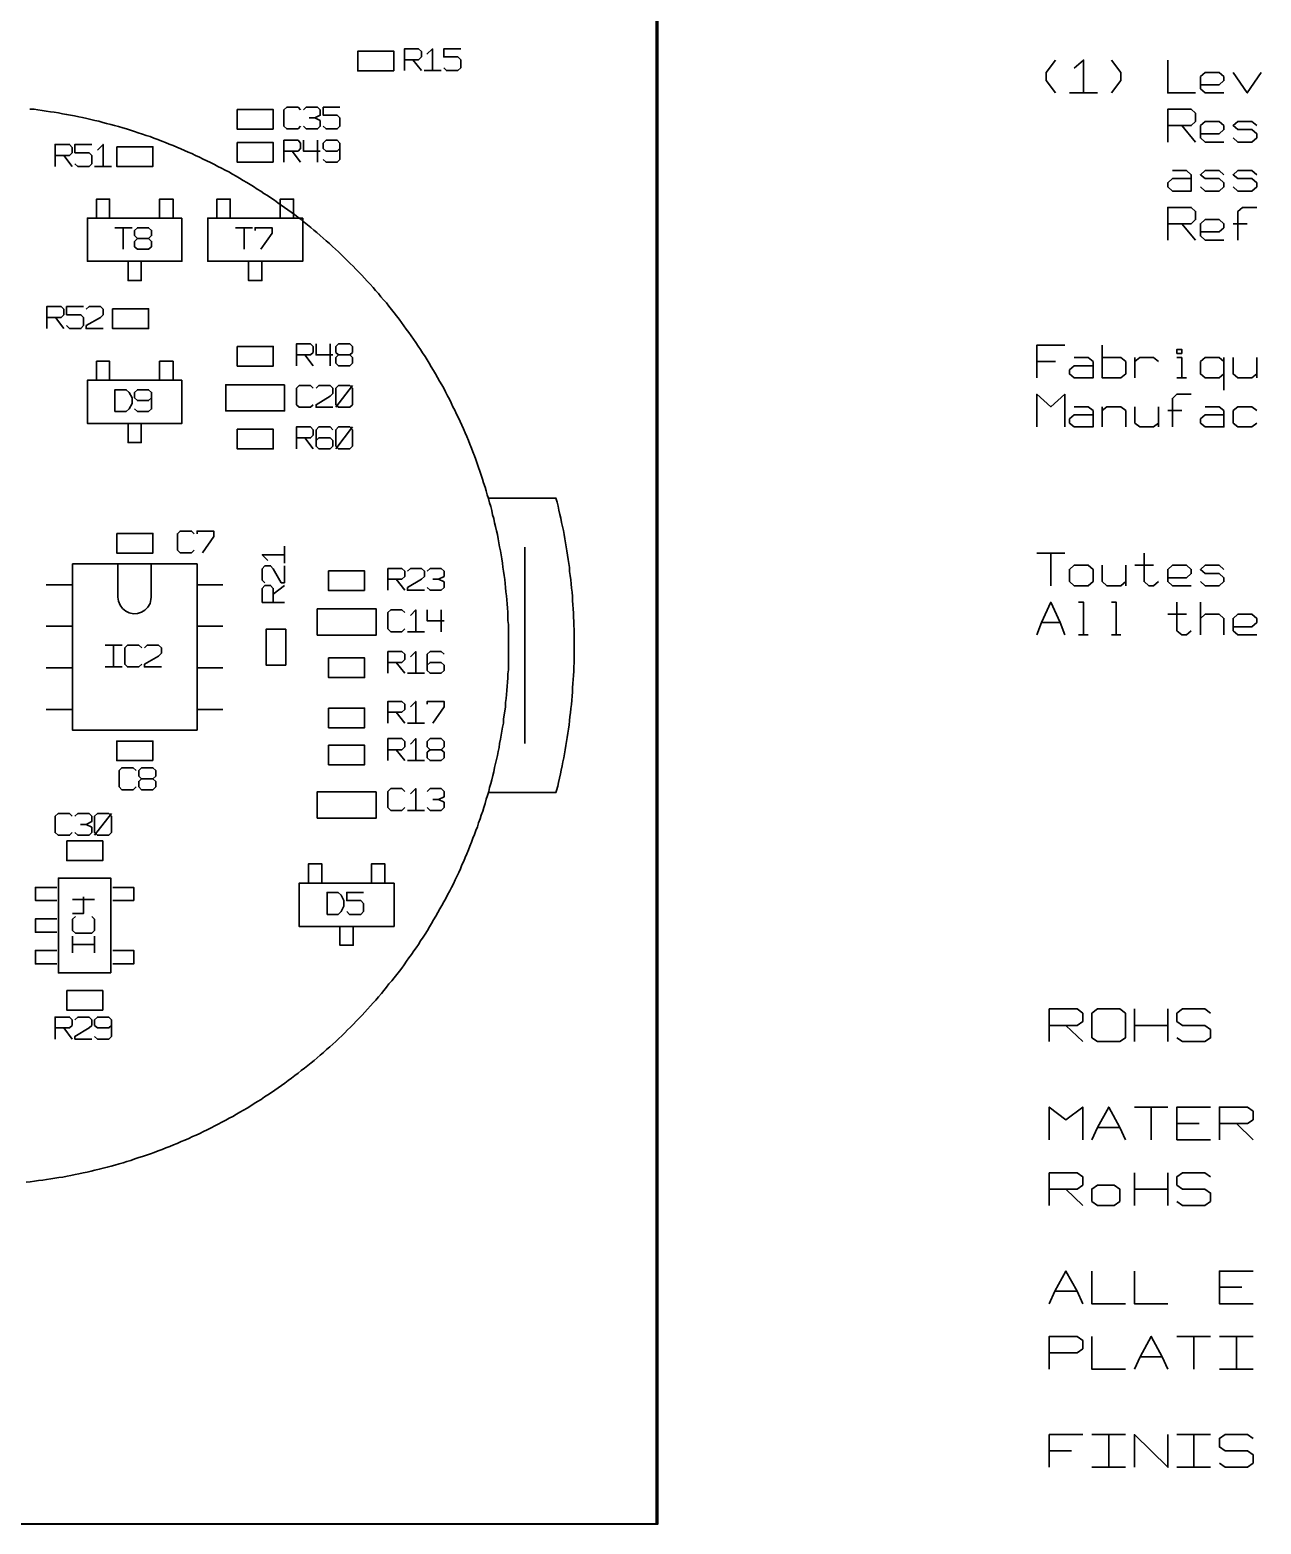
# Model space of a CAD drawing. Header units: millimetres. Extents: x 0 to 1189, y 35 to 806.
# Drawn here: x 672.5 to 776, y 379.7 to 505.3 of the extents above; entities that cross this region are included whole.
import ezdxf

# ---------------------------------------------------------------- set-up
doc = ezdxf.new("R2010")
doc.units = ezdxf.units.MM
doc.layers.add('Pen 1', color=7, linetype='Continuous')

msp = doc.modelspace()

# ---------------------------------------------------------------- linework, layer by layer
at = {"layer": 'Pen 1', "color": 7, "lineweight": 30}
for p, q in [((704.67, 502.75), (705.4, 501.85)), ((705.62, 501.85), (707.05, 501.85)), ((759.85, 499.98), (762.2, 499.98)), ((695.97, 497.88), (696.45, 497.88)), ((769.28, 497.23), (770.45, 495.85)), ((694.55, 495.08), (695.25, 494.15)), ((696.67, 496), (696.67, 494.15)), ((675.35, 494.73), (676.05, 493.8)), ((677.92, 493.8), (679.35, 493.8)), ((679.65, 488.65), (681.08, 488.65)), ((680.35, 488.65), (680.35, 486.83)), ((689.78, 488.65), (691.2, 488.65)), ((690.5, 488.65), (690.5, 486.83)), ((769.28, 488.98), (770.45, 487.6)), ((773.6, 488.98), (774.78, 488.98)), ((674.65, 481.1), (675.35, 480.17)), ((697.72, 478.88), (697.72, 477.05)), ((695.6, 477.95), (696.3, 477.05)), ((757.1, 477.4), (758.67, 477.4)), ((765.35, 476.02), (765.35, 477.73)), ((772.83, 474.98), (772.83, 477.73)), ((775.58, 476.02), (775.58, 477.73)), ((768.88, 476.02), (769.67, 476.02)), ((698.2, 473.55), (699.6, 475.38)), ((762.6, 471.9), (762.6, 473.6)), ((767.33, 471.9), (767.33, 473.6)), ((768.1, 473.27), (769.28, 473.27)), ((698.2, 470.05), (699.6, 471.9)), ((695.6, 470.98), (696.3, 470.05)), ((693.88, 460.45), (693.88, 461.88)), ((714.1, 453.55), (714.1, 461.8)), ((757.1, 461.3), (759.45, 461.3)), ((758.28, 461.3), (758.28, 458.55)), ((764.58, 458.55), (764.58, 460.27)), ((765.35, 460.27), (766.92, 460.27)), ((673.88, 458.62), (676.05, 458.62)), ((688.72, 458.62), (686.55, 458.62)), ((692.95, 457.85), (693.88, 458.58)), ((703.28, 459.1), (704, 458.17)), ((706.35, 459.1), (706.83, 459.1)), ((707.05, 456.52), (707.05, 454.67)), ((768.1, 456.15), (769.67, 456.15)), ((770.85, 454.42), (770.85, 457.17)), ((673.88, 455.15), (676.05, 455.15)), ((688.72, 455.15), (686.55, 455.15)), ((704.22, 454.67), (705.65, 454.67)), ((759.08, 455.45), (757.5, 455.45)), ((678.83, 453.55), (680.25, 453.55)), ((679.53, 453.55), (679.53, 451.73)), ((714.1, 453.55), (714.1, 445.3)), ((760.62, 454.42), (761.42, 454.42)), ((763.38, 454.42), (764.17, 454.42)), ((673.88, 451.65), (676.05, 451.65)), ((678.83, 451.73), (680.25, 451.73)), ((688.72, 451.65), (686.55, 451.65)), ((703.28, 452.1), (704, 451.2)), ((704.22, 451.2), (705.65, 451.2)), ((673.88, 448.15), (676.05, 448.15)), ((688.72, 448.15), (686.55, 448.15)), ((703.28, 447.92), (704, 447)), ((704.22, 447), (705.65, 447)), ((703.28, 444.77), (704, 443.85)), ((704.22, 443.85), (705.65, 443.85)), ((704.22, 439.67), (705.65, 439.67)), ((706.35, 440.58), (706.83, 440.58)), ((676.75, 438.48), (677.22, 438.48)), ((677.92, 437.58), (679.35, 439.4)), ((676.08, 432.17), (677.92, 432.17)), ((676.08, 427.7), (676.08, 429.1)), ((676.08, 428.4), (677.92, 428.4)), ((677.92, 427.7), (677.92, 429.1)), ((765.3, 420.23), (765.3, 422.98)), ((768.12, 422.98), (768.12, 420.23)), ((675.35, 421.38), (676.05, 420.45)), ((759.55, 421.6), (760.97, 420.23)), ((765.3, 421.6), (768.12, 421.6)), ((765.3, 414.73), (768.12, 414.73)), ((766.72, 414.73), (766.72, 411.98)), ((768.88, 413.35), (770.75, 413.35)), ((773.88, 413.35), (775.28, 411.98)), ((764.08, 413), (762.2, 413)), ((765.3, 406.45), (765.3, 409.2)), ((768.12, 409.2), (768.12, 406.45)), ((759.55, 407.83), (760.97, 406.45)), ((765.3, 407.83), (768.12, 407.83)), ((772.45, 399.58), (774.33, 399.58)), ((760.5, 399.25), (758.62, 399.25)), ((768.88, 395.45), (771.7, 395.45)), ((770.3, 395.45), (770.3, 392.7)), ((772.45, 395.45), (775.28, 395.45)), ((773.88, 395.45), (773.88, 392.7)), ((767.65, 393.75), (765.78, 393.75)), ((772.45, 392.7), (775.28, 392.7)), ((761.72, 387.2), (764.55, 387.2)), ((763.15, 387.2), (763.15, 384.45)), ((768.88, 387.2), (771.7, 387.2)), ((770.3, 387.2), (770.3, 384.45)), ((758.15, 385.83), (760.03, 385.83)), ((761.72, 384.45), (764.55, 384.45)), ((768.88, 384.45), (771.7, 384.45))]:
    msp.add_line(p, q, dxfattribs=at)
for points in [[(516.08, 539.22), (516.08, 379.7), (725.12, 379.7), (725.12, 539.22), (516.08, 539.22)], [(725.25, 539.35), (725.25, 379.67), (516.1, 379.67), (516.1, 539.35), (725.25, 539.35)], [(703.97, 501.85), (703.97, 503.67), (705.15, 503.67), (705.4, 503.45), (705.4, 503), (705.15, 502.75), (703.97, 502.75)], [(706.33, 501.85), (706.33, 503.67), (705.85, 503.23)], [(707.28, 502.08), (707.5, 501.85), (708.45, 501.85), (708.7, 502.08), (708.7, 502.75), (708.45, 503), (707.28, 503), (707.28, 503.67), (708.7, 503.67)], [(703.08, 501.83), (703.08, 503.48), (700.05, 503.48), (700.05, 501.83), (703.08, 501.83)], [(758.67, 499.98), (757.88, 501.02), (757.88, 501.7), (758.67, 502.73)], [(761.03, 499.98), (761.03, 502.73), (760.25, 502.05)], [(763.38, 499.98), (764.17, 501.02), (764.17, 501.7), (763.38, 502.73)], [(768.1, 502.73), (768.1, 499.98), (770.45, 499.98)], [(770.85, 500.67), (772.42, 500.67), (772.83, 501.02), (772.83, 501.35), (772.42, 501.7), (771.25, 501.7), (770.85, 501.35), (770.85, 500.33), (771.25, 499.98), (772.83, 499.98)], [(773.6, 501.7), (774.78, 499.98), (775.95, 501.7)], [(695.25, 497.17), (695.03, 496.95), (694.08, 496.95), (693.85, 497.17), (693.85, 498.55), (694.08, 498.77), (695.03, 498.77), (695.25, 498.55)], [(695.5, 498.55), (695.72, 498.77), (696.67, 498.77), (696.9, 498.55), (696.9, 498.1), (696.45, 497.88), (696.9, 497.65), (696.9, 497.17), (696.67, 496.95), (695.72, 496.95), (695.5, 497.17)], [(697.15, 497.17), (697.38, 496.95), (698.33, 496.95), (698.55, 497.17), (698.55, 497.88), (698.33, 498.1), (697.15, 498.1), (697.15, 498.77), (698.55, 498.77)], [(672.2, 408.42), (672.53, 408.45), (672.88, 408.5), (673.22, 408.55), (673.58, 408.6), (673.9, 408.65), (674.25, 408.7), (674.6, 408.75), (674.92, 408.8), (675.28, 408.85), (675.62, 408.92), (675.95, 408.98), (676.3, 409.05), (676.62, 409.12), (676.97, 409.2), (677.3, 409.27), (677.65, 409.35), (677.97, 409.42), (678.33, 409.5), (678.65, 409.6), (679, 409.67), (679.33, 409.77), (679.65, 409.85), (680, 409.95), (680.33, 410.05), (680.65, 410.15), (680.97, 410.25), (681.33, 410.38), (681.65, 410.48), (681.97, 410.58), (682.3, 410.7), (682.62, 410.8), (682.95, 410.92), (683.28, 411.05), (683.6, 411.17), (683.92, 411.3), (684.25, 411.42), (684.58, 411.55), (684.88, 411.67), (685.2, 411.83), (685.53, 411.95), (685.85, 412.1), (686.15, 412.25), (686.47, 412.38), (686.78, 412.52), (687.1, 412.67), (687.4, 412.83), (687.72, 412.98), (688.03, 413.15), (688.33, 413.3), (688.62, 413.45), (688.95, 413.62), (689.25, 413.8), (689.55, 413.95), (689.85, 414.12), (690.15, 414.3), (690.45, 414.48), (690.75, 414.65), (691.05, 414.83), (691.33, 415.02), (691.62, 415.2), (691.92, 415.38), (692.2, 415.58), (692.5, 415.77), (692.8, 415.95), (693.08, 416.15), (693.35, 416.35), (693.65, 416.55), (693.92, 416.75), (694.2, 416.95), (694.47, 417.15), (694.75, 417.38), (695.03, 417.58), (695.3, 417.8), (695.58, 418), (695.85, 418.23), (696.12, 418.45), (696.38, 418.65), (696.65, 418.88), (696.9, 419.1), (697.17, 419.33), (697.42, 419.58), (697.7, 419.8), (697.95, 420.02), (698.2, 420.25), (698.45, 420.5), (698.7, 420.73), (698.95, 420.98), (699.2, 421.23), (699.45, 421.45), (699.7, 421.7), (699.92, 421.95), (700.17, 422.2), (700.42, 422.45), (700.65, 422.7), (700.88, 422.95), (701.12, 423.23), (701.35, 423.48), (701.58, 423.73), (701.8, 424), (702.03, 424.27), (702.25, 424.52), (702.47, 424.8), (702.67, 425.08), (702.9, 425.33), (703.12, 425.6), (703.33, 425.88), (703.55, 426.15), (703.75, 426.42), (703.95, 426.7), (704.15, 427), (704.35, 427.27), (704.55, 427.55), (704.75, 427.85), (704.95, 428.12), (705.15, 428.4), (705.33, 428.7), (705.53, 429), (705.7, 429.27), (705.9, 429.58), (706.08, 429.88), (706.25, 430.17), (706.42, 430.48), (706.6, 430.77), (706.78, 431.08), (706.95, 431.38), (707.12, 431.67), (707.28, 431.98), (707.45, 432.27), (707.6, 432.58), (707.78, 432.9), (707.92, 433.2), (708.08, 433.5), (708.22, 433.83), (708.38, 434.12), (708.53, 434.45), (708.67, 434.75), (708.8, 435.08), (708.95, 435.4), (709.08, 435.7), (709.22, 436.02), (709.35, 436.35), (709.47, 436.67), (709.6, 437), (709.72, 437.33), (709.85, 437.65), (709.97, 437.98), (710.1, 438.3), (710.2, 438.62), (710.33, 438.95), (710.42, 439.27), (710.55, 439.6), (710.65, 439.92), (710.75, 440.25), (710.85, 440.6), (710.95, 440.92), (711.05, 441.25), (711.12, 441.6), (711.22, 441.92), (711.3, 442.25), (711.4, 442.6), (711.47, 442.92), (711.55, 443.27), (711.62, 443.6), (711.7, 443.95), (711.78, 444.27), (711.85, 444.62), (711.92, 444.95), (711.97, 445.3), (712.05, 445.65), (712.1, 445.98), (712.15, 446.33), (712.2, 446.67), (712.28, 447), (712.3, 447.35), (712.35, 447.7), (712.4, 448.02), (712.45, 448.38), (712.47, 448.73), (712.53, 449.08), (712.55, 449.42), (712.58, 449.75), (712.6, 450.1), (712.62, 450.45), (712.65, 450.8), (712.67, 451.15), (712.7, 451.48), (712.7, 451.83), (712.72, 452.17), (712.72, 452.52), (712.72, 452.88), (712.72, 453.23), (712.72, 453.55), (712.72, 453.9), (712.72, 454.25), (712.72, 454.6), (712.72, 454.95), (712.7, 455.3), (712.67, 455.62), (712.67, 455.98), (712.65, 456.33), (712.62, 456.67), (712.6, 457.02), (712.58, 457.38), (712.55, 457.7), (712.5, 458.05), (712.47, 458.4), (712.42, 458.75), (712.4, 459.08), (712.35, 459.42), (712.3, 459.77), (712.25, 460.12), (712.2, 460.45), (712.15, 460.8), (712.1, 461.15), (712.03, 461.48), (711.97, 461.83), (711.9, 462.15), (711.85, 462.5), (711.78, 462.85), (711.7, 463.17), (711.62, 463.52), (711.55, 463.85), (711.47, 464.2), (711.38, 464.52), (711.3, 464.88), (711.22, 465.2), (711.12, 465.52), (711.03, 465.88), (710.92, 466.2), (710.85, 466.52), (710.75, 466.85), (710.62, 467.2), (710.53, 467.52), (710.42, 467.85), (710.3, 468.17), (710.2, 468.5), (710.08, 468.83), (709.97, 469.15), (709.85, 469.48), (709.72, 469.8), (709.6, 470.12), (709.47, 470.45), (709.35, 470.77), (709.2, 471.1), (709.08, 471.4), (708.92, 471.73), (708.8, 472.05), (708.65, 472.35), (708.5, 472.67), (708.35, 472.98), (708.2, 473.3), (708.05, 473.6), (707.9, 473.92), (707.75, 474.23), (707.6, 474.52), (707.42, 474.85), (707.28, 475.15), (707.1, 475.45), (706.92, 475.75), (706.75, 476.05), (706.58, 476.35), (706.4, 476.65), (706.22, 476.95), (706.05, 477.25), (705.88, 477.55), (705.7, 477.83), (705.5, 478.12), (705.33, 478.42), (705.12, 478.7), (704.92, 479), (704.72, 479.27), (704.53, 479.55), (704.33, 479.85), (704.12, 480.12), (703.92, 480.4), (703.72, 480.67), (703.53, 480.95), (703.3, 481.23), (703.1, 481.5), (702.88, 481.77), (702.67, 482.05), (702.45, 482.33), (702.22, 482.58), (702, 482.85), (701.78, 483.12), (701.55, 483.38), (701.33, 483.62), (701.1, 483.9), (700.85, 484.15), (700.62, 484.4), (700.4, 484.65), (700.15, 484.9), (699.9, 485.15), (699.67, 485.4), (699.42, 485.65), (699.17, 485.9), (698.92, 486.15), (698.67, 486.38), (698.42, 486.62), (698.17, 486.85), (697.92, 487.08), (697.67, 487.33), (697.4, 487.55), (697.15, 487.77), (696.88, 488), (696.62, 488.23), (696.35, 488.45), (696.1, 488.67), (695.83, 488.88), (695.55, 489.1), (695.28, 489.33), (695, 489.52), (694.72, 489.75), (694.45, 489.95), (694.17, 490.15), (693.9, 490.35), (693.6, 490.55), (693.33, 490.75), (693.05, 490.95), (692.75, 491.15), (692.47, 491.35), (692.17, 491.52), (691.9, 491.73), (691.6, 491.9), (691.3, 492.1), (691, 492.27), (690.72, 492.45), (690.42, 492.62), (690.12, 492.8), (689.83, 492.98), (689.53, 493.15), (689.22, 493.33), (688.9, 493.48), (688.6, 493.65), (688.3, 493.8), (688, 493.95), (687.67, 494.12), (687.38, 494.27), (687.05, 494.42), (686.75, 494.58), (686.42, 494.73), (686.12, 494.88), (685.8, 495), (685.5, 495.15), (685.17, 495.27), (684.85, 495.42), (684.53, 495.55), (684.2, 495.67), (683.9, 495.8), (683.58, 495.92), (683.25, 496.05), (682.92, 496.17), (682.6, 496.3), (682.28, 496.4), (681.95, 496.52), (681.6, 496.62), (681.28, 496.73), (680.95, 496.85), (680.62, 496.95), (680.3, 497.05), (679.95, 497.15), (679.62, 497.23), (679.3, 497.33), (678.95, 497.42), (678.62, 497.5), (678.28, 497.6), (677.95, 497.67), (677.62, 497.75), (677.28, 497.83), (676.92, 497.9), (676.6, 497.98), (676.25, 498.05), (675.92, 498.1), (675.58, 498.17), (675.25, 498.23), (674.9, 498.3), (674.55, 498.35), (674.22, 498.4), (673.88, 498.45), (673.53, 498.5), (673.17, 498.55), (672.85, 498.6), (672.5, 498.62)], [(692.95, 496.92), (692.95, 498.58), (689.92, 498.58), (689.92, 496.92), (692.95, 496.92)], [(768.1, 495.85), (768.1, 498.6), (770.08, 498.6), (770.45, 498.27), (770.45, 497.58), (770.08, 497.23), (768.1, 497.23)], [(770.85, 496.55), (772.42, 496.55), (772.83, 496.9), (772.83, 497.23), (772.42, 497.58), (771.25, 497.58), (770.85, 497.23), (770.85, 496.2), (771.25, 495.85), (772.83, 495.85)], [(773.6, 496.2), (774, 495.85), (775.17, 495.85), (775.58, 496.2), (775.58, 496.55), (775.17, 496.9), (774, 496.9), (773.6, 497.23), (774, 497.58), (775.17, 497.58), (775.58, 497.23)], [(674.62, 493.8), (674.62, 495.65), (675.83, 495.65), (676.05, 495.4), (676.05, 494.95), (675.83, 494.73), (674.62, 494.73)], [(676.28, 494.02), (676.53, 493.8), (677.47, 493.8), (677.7, 494.02), (677.7, 494.73), (677.47, 494.95), (676.28, 494.95), (676.28, 495.65), (677.7, 495.65)], [(678.65, 493.8), (678.65, 495.65), (678.17, 495.17)], [(679.8, 495.45), (679.8, 493.8), (682.83, 493.8), (682.83, 495.45), (679.8, 495.45)], [(692.95, 494.15), (692.95, 495.8), (689.92, 495.8), (689.92, 494.15), (692.95, 494.15)], [(693.85, 494.15), (693.85, 496), (695.03, 496), (695.25, 495.75), (695.25, 495.3), (695.03, 495.08), (693.85, 495.08)], [(695.5, 496), (695.5, 495.08), (696.9, 495.08)], [(697.15, 494.38), (697.38, 494.15), (698.33, 494.15), (698.55, 494.38), (698.55, 495.75), (698.33, 496), (697.38, 496), (697.15, 495.75), (697.15, 495.3), (697.38, 495.08), (698.33, 495.08), (698.55, 495.3)], [(768.5, 493.45), (769.67, 493.45), (770.08, 493.1), (770.08, 491.73), (768.5, 491.73), (768.1, 492.08), (768.1, 492.42), (768.5, 492.77), (770.08, 492.77)], [(770.85, 492.08), (771.25, 491.73), (772.42, 491.73), (772.83, 492.08), (772.83, 492.42), (772.42, 492.77), (771.25, 492.77), (770.85, 493.1), (771.25, 493.45), (772.42, 493.45), (772.83, 493.1)], [(773.6, 492.08), (774, 491.73), (775.17, 491.73), (775.58, 492.08), (775.58, 492.42), (775.17, 492.77), (774, 492.77), (773.6, 493.1), (774, 493.45), (775.17, 493.45), (775.58, 493.1)], [(678.1, 489.45), (678.1, 491.05), (679.2, 491.05), (679.2, 489.45)], [(683.4, 489.45), (683.4, 491.05), (684.53, 491.05), (684.53, 489.45)], [(688.22, 489.45), (688.22, 491.05), (689.33, 491.05), (689.33, 489.45)], [(693.53, 489.45), (693.53, 491.05), (694.65, 491.05), (694.65, 489.45)], [(768.1, 487.6), (768.1, 490.35), (770.08, 490.35), (770.45, 490.02), (770.45, 489.33), (770.08, 488.98), (768.1, 488.98)], [(774, 487.6), (774, 490.02), (774.4, 490.35), (775.58, 490.35)], [(685.28, 489.45), (677.33, 489.45), (677.33, 485.83), (685.28, 485.83), (685.28, 489.45)], [(681.53, 487.75), (681.3, 487.5), (681.3, 487.05), (681.53, 486.83), (682.47, 486.83), (682.72, 487.05), (682.72, 487.5), (682.47, 487.75), (681.53, 487.75), (681.3, 487.98), (681.3, 488.42), (681.53, 488.65), (682.47, 488.65), (682.72, 488.42), (682.72, 487.98), (682.47, 487.75)], [(695.42, 489.45), (687.45, 489.45), (687.45, 485.83), (695.42, 485.83), (695.42, 489.45)], [(691.42, 488.42), (691.42, 488.65), (692.85, 488.65), (692.85, 488.2), (691.9, 486.83)], [(770.85, 488.3), (772.42, 488.3), (772.83, 488.65), (772.83, 488.98), (772.42, 489.33), (771.25, 489.33), (770.85, 488.98), (770.85, 487.95), (771.25, 487.6), (772.83, 487.6)], [(681.85, 485.83), (681.85, 484.2), (680.75, 484.2), (680.75, 485.83)], [(692, 485.83), (692, 484.2), (690.88, 484.2), (690.88, 485.83)], [(673.92, 480.17), (673.92, 482.02), (675.12, 482.02), (675.35, 481.8), (675.35, 481.33), (675.12, 481.1), (673.92, 481.1)], [(675.58, 480.42), (675.83, 480.17), (676.78, 480.17), (677, 480.42), (677, 481.1), (676.78, 481.33), (675.58, 481.33), (675.58, 482.02), (677, 482.02)], [(677.22, 481.8), (677.47, 482.02), (678.42, 482.02), (678.65, 481.8), (678.65, 481.33), (678.42, 481.1), (677.22, 480.42), (677.22, 480.17), (678.65, 480.17)], [(679.45, 481.83), (679.45, 480.17), (682.47, 480.17), (682.47, 481.83), (679.45, 481.83)], [(689.92, 478.67), (689.92, 477.02), (692.95, 477.02), (692.95, 478.67), (689.92, 478.67)], [(694.9, 477.05), (694.9, 478.88), (696.08, 478.88), (696.3, 478.65), (696.3, 478.17), (696.08, 477.95), (694.9, 477.95)], [(696.55, 478.88), (696.55, 477.95), (697.95, 477.95)], [(698.42, 477.95), (698.2, 477.73), (698.2, 477.27), (698.42, 477.05), (699.38, 477.05), (699.6, 477.27), (699.6, 477.73), (699.38, 477.95), (698.42, 477.95), (698.2, 478.17), (698.2, 478.65), (698.42, 478.88), (699.38, 478.88), (699.6, 478.65), (699.6, 478.17), (699.38, 477.95)], [(757.1, 476.02), (757.1, 478.77), (759.45, 478.77)], [(762.6, 477.73), (764.17, 477.73), (764.58, 477.4), (764.58, 476.35), (764.17, 476.02), (762.6, 476.02), (762.6, 478.77)], [(678.1, 475.83), (678.1, 477.42), (679.2, 477.42), (679.2, 475.83)], [(683.4, 475.83), (683.4, 477.42), (684.53, 477.42), (684.53, 475.83)], [(760.25, 477.73), (761.42, 477.73), (761.83, 477.4), (761.83, 476.02), (760.25, 476.02), (759.85, 476.35), (759.85, 476.7), (760.25, 477.05), (761.83, 477.05)], [(765.35, 477.4), (765.75, 477.73), (766.92, 477.73), (767.33, 477.4)], [(768.88, 478.08), (768.88, 478.42), (769.28, 478.42), (769.28, 478.08), (768.88, 478.08)], [(769.28, 476.02), (769.28, 477.73), (768.88, 477.73)], [(772.83, 477.4), (772.42, 477.73), (771.25, 477.73), (770.85, 477.4), (770.85, 476.35), (771.25, 476.02), (772.42, 476.02), (772.83, 476.35)], [(773.6, 477.73), (773.6, 476.35), (774, 476.02), (775.17, 476.02), (775.58, 476.35)], [(685.28, 475.83), (677.33, 475.83), (677.33, 472.2), (685.28, 472.2), (685.28, 475.83)], [(679.65, 473.2), (679.65, 475.02), (680.6, 475.02), (680.83, 474.8), (681.08, 474.35), (681.08, 473.88), (680.83, 473.42), (680.6, 473.2), (679.65, 473.2)], [(681.3, 473.42), (681.53, 473.2), (682.47, 473.2), (682.72, 473.42), (682.72, 474.8), (682.47, 475.02), (681.53, 475.02), (681.3, 474.8), (681.3, 474.35), (681.53, 474.12), (682.47, 474.12), (682.72, 474.35)], [(693.9, 475.45), (688.95, 475.45), (688.95, 473.25), (693.9, 473.25), (693.9, 475.45)], [(696.3, 473.77), (696.08, 473.55), (695.12, 473.55), (694.9, 473.77), (694.9, 475.15), (695.12, 475.38), (696.08, 475.38), (696.3, 475.15)], [(696.55, 475.15), (696.78, 475.38), (697.72, 475.38), (697.95, 475.15), (697.95, 474.7), (697.72, 474.48), (696.55, 473.77), (696.55, 473.55), (697.95, 473.55)], [(698.2, 473.77), (698.2, 475.15), (698.42, 475.38), (699.38, 475.38), (699.6, 475.15), (699.6, 473.77), (699.38, 473.55), (698.42, 473.55), (698.2, 473.77)], [(757.1, 471.9), (757.1, 474.65), (758.28, 473.6), (759.45, 474.65), (759.45, 471.9)], [(760.25, 473.6), (761.42, 473.6), (761.83, 473.27), (761.83, 471.9), (760.25, 471.9), (759.85, 472.23), (759.85, 472.58), (760.25, 472.92), (761.83, 472.92)], [(762.6, 473.27), (763, 473.6), (764.17, 473.6), (764.58, 473.27), (764.58, 471.9)], [(765.35, 473.6), (765.35, 472.23), (765.75, 471.9), (766.92, 471.9), (767.33, 472.23)], [(768.5, 471.9), (768.5, 474.3), (768.88, 474.65), (770.08, 474.65)], [(771.25, 473.6), (772.42, 473.6), (772.83, 473.27), (772.83, 471.9), (771.25, 471.9), (770.85, 472.23), (770.85, 472.58), (771.25, 472.92), (772.83, 472.92)], [(775.58, 472.23), (775.17, 471.9), (774, 471.9), (773.6, 472.23), (773.6, 473.27), (774, 473.6), (775.17, 473.6), (775.58, 473.27)], [(681.85, 472.2), (681.85, 470.58), (680.75, 470.58), (680.75, 472.2)], [(689.92, 471.7), (689.92, 470.05), (692.95, 470.05), (692.95, 471.7), (689.92, 471.7)], [(694.9, 470.05), (694.9, 471.9), (696.08, 471.9), (696.3, 471.65), (696.3, 471.2), (696.08, 470.98), (694.9, 470.98)], [(697.95, 471.65), (697.72, 471.9), (696.78, 471.9), (696.55, 471.65), (696.55, 470.27), (696.78, 470.05), (697.72, 470.05), (697.95, 470.27), (697.95, 470.75), (697.72, 470.98), (696.78, 470.98), (696.55, 470.75)], [(698.2, 470.27), (698.2, 471.65), (698.42, 471.9), (699.38, 471.9), (699.6, 471.65), (699.6, 470.27), (699.38, 470.05), (698.42, 470.05), (698.2, 470.27)], [(711.03, 465.92), (716.7, 465.92), (716.8, 465.58), (716.88, 465.25), (716.95, 464.9), (717.03, 464.55), (717.1, 464.23), (717.17, 463.88), (717.25, 463.52), (717.33, 463.2), (717.38, 462.85), (717.45, 462.5), (717.5, 462.15), (717.55, 461.83), (717.62, 461.48), (717.67, 461.12), (717.72, 460.77), (717.78, 460.42), (717.83, 460.08), (717.85, 459.75), (717.9, 459.4), (717.95, 459.05), (717.97, 458.7), (718, 458.35), (718.05, 458), (718.08, 457.65), (718.1, 457.3), (718.12, 456.95), (718.15, 456.6), (718.17, 456.25), (718.17, 455.9), (718.2, 455.55), (718.2, 455.2), (718.22, 454.88), (718.22, 454.52), (718.22, 454.17), (718.22, 453.83), (718.22, 453.48), (718.22, 453.12), (718.22, 452.77), (718.22, 452.42), (718.22, 452.08), (718.2, 451.73), (718.2, 451.38), (718.17, 451.02), (718.15, 450.67), (718.12, 450.33), (718.1, 449.98), (718.08, 449.62), (718.05, 449.27), (718.03, 448.92), (718, 448.58), (717.95, 448.23), (717.92, 447.88), (717.88, 447.55), (717.85, 447.2), (717.8, 446.85), (717.75, 446.5), (717.7, 446.15), (717.65, 445.8), (717.6, 445.45), (717.53, 445.12), (717.47, 444.77), (717.42, 444.42), (717.35, 444.08), (717.28, 443.75), (717.22, 443.4), (717.15, 443.05), (717.08, 442.73), (717, 442.38), (716.92, 442.02), (716.85, 441.7), (716.75, 441.35), (716.7, 441.17), (711.03, 441.17)], [(679.8, 462.95), (679.8, 461.3), (682.83, 461.3), (682.83, 462.95), (679.8, 462.95)], [(686.3, 461.55), (686.08, 461.33), (685.12, 461.33), (684.9, 461.55), (684.9, 462.92), (685.12, 463.15), (686.08, 463.15), (686.3, 462.92)], [(686.55, 462.92), (686.55, 463.15), (687.95, 463.15), (687.95, 462.7), (687, 461.33)], [(693.88, 461.15), (692.03, 461.15), (692.5, 460.67)], [(767.33, 458.9), (766.92, 458.55), (766.53, 458.55), (766.12, 458.9), (766.12, 461.3)], [(686.55, 446.4), (686.55, 460.38), (676.08, 460.38), (676.08, 446.4), (686.55, 446.4)], [(679.9, 460.38), (679.9, 457.6), (679.95, 457.25), (680.08, 456.92), (680.28, 456.65), (680.55, 456.42), (680.85, 456.27), (681.2, 456.2), (681.55, 456.23), (681.88, 456.33), (682.17, 456.5), (682.42, 456.75), (682.6, 457.05), (682.67, 457.4), (682.7, 457.6), (682.7, 460.38), (679.9, 460.38)], [(692.25, 458.8), (692.03, 459.02), (692.03, 459.98), (692.25, 460.23), (692.72, 460.23), (692.95, 459.98), (693.62, 458.8), (693.88, 458.8), (693.88, 460.23)], [(700.62, 458.15), (700.62, 459.8), (697.6, 459.8), (697.6, 458.15), (700.62, 458.15)], [(702.58, 458.17), (702.58, 460), (703.75, 460), (704, 459.77), (704, 459.33), (703.75, 459.1), (702.58, 459.1)], [(704.22, 459.77), (704.47, 460), (705.4, 460), (705.65, 459.77), (705.65, 459.33), (705.4, 459.1), (704.22, 458.4), (704.22, 458.17), (705.65, 458.17)], [(705.88, 459.77), (706.12, 460), (707.05, 460), (707.3, 459.77), (707.3, 459.33), (706.83, 459.1), (707.3, 458.88), (707.3, 458.4), (707.05, 458.17), (706.12, 458.17), (705.88, 458.4)], [(759.85, 458.9), (759.85, 459.92), (760.25, 460.27), (761.42, 460.27), (761.83, 459.92), (761.83, 458.9), (761.42, 458.55), (760.25, 458.55), (759.85, 458.9)], [(762.6, 460.27), (762.6, 458.9), (763, 458.55), (764.17, 458.55), (764.58, 458.9)], [(768.1, 459.23), (769.67, 459.23), (770.08, 459.58), (770.08, 459.92), (769.67, 460.27), (768.5, 460.27), (768.1, 459.92), (768.1, 458.9), (768.5, 458.55), (770.08, 458.55)], [(770.85, 458.9), (771.25, 458.55), (772.42, 458.55), (772.83, 458.9), (772.83, 459.23), (772.42, 459.58), (771.25, 459.58), (770.85, 459.92), (771.25, 460.27), (772.42, 460.27), (772.83, 459.92)], [(693.88, 457.15), (692.03, 457.15), (692.03, 458.33), (692.25, 458.58), (692.72, 458.58), (692.95, 458.33), (692.95, 457.15)], [(696.65, 454.4), (701.6, 454.4), (701.6, 456.6), (696.65, 456.6), (696.65, 454.4)], [(704, 454.92), (703.75, 454.67), (702.83, 454.67), (702.58, 454.92), (702.58, 456.3), (702.83, 456.52), (703.75, 456.52), (704, 456.3)], [(704.92, 454.67), (704.92, 456.52), (704.47, 456.05)], [(705.88, 456.52), (705.88, 455.6), (707.3, 455.6)], [(757.1, 454.42), (757.5, 455.45), (758.28, 457.17), (759.08, 455.45), (759.45, 454.42)], [(761.03, 454.42), (761.03, 457.17), (760.62, 457.17)], [(763.78, 454.42), (763.78, 457.17), (763.38, 457.17)], [(770.08, 454.77), (769.67, 454.42), (769.28, 454.42), (768.88, 454.77), (768.88, 457.17)], [(770.85, 455.8), (771.25, 456.15), (772.42, 456.15), (772.83, 455.8), (772.83, 454.42)], [(773.6, 455.1), (775.17, 455.1), (775.58, 455.45), (775.58, 455.8), (775.17, 456.15), (774, 456.15), (773.6, 455.8), (773.6, 454.77), (774, 454.42), (775.58, 454.42)], [(694, 454.9), (692.35, 454.9), (692.35, 451.88), (694, 451.88), (694, 454.9)], [(681.9, 451.95), (681.65, 451.73), (680.7, 451.73), (680.47, 451.95), (680.47, 453.33), (680.7, 453.55), (681.65, 453.55), (681.9, 453.33)], [(682.12, 453.33), (682.35, 453.55), (683.3, 453.55), (683.55, 453.33), (683.55, 452.88), (683.3, 452.62), (682.12, 451.95), (682.12, 451.73), (683.55, 451.73)], [(697.6, 452.48), (697.6, 450.83), (700.62, 450.83), (700.62, 452.48), (697.6, 452.48)], [(702.58, 451.2), (702.58, 453.02), (703.75, 453.02), (704, 452.8), (704, 452.35), (703.75, 452.1), (702.58, 452.1)], [(704.92, 451.2), (704.92, 453.02), (704.47, 452.58)], [(707.3, 452.8), (707.05, 453.02), (706.12, 453.02), (705.88, 452.8), (705.88, 451.42), (706.12, 451.2), (707.05, 451.2), (707.3, 451.42), (707.3, 451.88), (707.05, 452.1), (706.12, 452.1), (705.88, 451.88)], [(702.58, 447), (702.58, 448.83), (703.75, 448.83), (704, 448.6), (704, 448.15), (703.75, 447.92), (702.58, 447.92)], [(704.92, 447), (704.92, 448.83), (704.47, 448.38)], [(705.88, 448.6), (705.88, 448.83), (707.3, 448.83), (707.3, 448.38), (706.35, 447)], [(697.6, 448.27), (697.6, 446.62), (700.62, 446.62), (700.62, 448.27), (697.6, 448.27)], [(682.83, 443.85), (682.83, 445.5), (679.8, 445.5), (679.8, 443.85), (682.83, 443.85)], [(697.6, 445.15), (697.6, 443.5), (700.62, 443.5), (700.62, 445.15), (697.6, 445.15)], [(702.58, 443.85), (702.58, 445.7), (703.75, 445.7), (704, 445.45), (704, 445), (703.75, 444.77), (702.58, 444.77)], [(704.92, 443.85), (704.92, 445.7), (704.47, 445.23)], [(706.12, 444.77), (705.88, 444.55), (705.88, 444.08), (706.12, 443.85), (707.05, 443.85), (707.3, 444.08), (707.3, 444.55), (707.05, 444.77), (706.12, 444.77), (705.88, 445), (705.88, 445.45), (706.12, 445.7), (707.05, 445.7), (707.3, 445.45), (707.3, 445), (707.05, 444.77)], [(681.42, 441.65), (681.17, 441.4), (680.22, 441.4), (680, 441.65), (680, 443.02), (680.22, 443.25), (681.17, 443.25), (681.42, 443.02)], [(681.88, 442.33), (681.65, 442.1), (681.65, 441.65), (681.88, 441.4), (682.83, 441.4), (683.08, 441.65), (683.08, 442.1), (682.83, 442.33), (681.88, 442.33), (681.65, 442.55), (681.65, 443.02), (681.88, 443.25), (682.83, 443.25), (683.08, 443.02), (683.08, 442.55), (682.83, 442.33)], [(701.6, 441.23), (696.65, 441.23), (696.65, 439.02), (701.6, 439.02), (701.6, 441.23)], [(704, 439.9), (703.75, 439.67), (702.83, 439.67), (702.58, 439.9), (702.58, 441.27), (702.83, 441.5), (703.75, 441.5), (704, 441.27)], [(704.92, 439.67), (704.92, 441.5), (704.47, 441.05)], [(705.88, 441.27), (706.12, 441.5), (707.05, 441.5), (707.3, 441.27), (707.3, 440.8), (706.83, 440.58), (707.3, 440.35), (707.3, 439.9), (707.05, 439.67), (706.12, 439.67), (705.88, 439.9)], [(676.05, 437.8), (675.83, 437.58), (674.88, 437.58), (674.62, 437.8), (674.62, 439.17), (674.88, 439.4), (675.83, 439.4), (676.05, 439.17)], [(676.28, 439.17), (676.53, 439.4), (677.47, 439.4), (677.7, 439.17), (677.7, 438.73), (677.22, 438.48), (677.7, 438.25), (677.7, 437.8), (677.47, 437.58), (676.53, 437.58), (676.28, 437.8)], [(677.92, 437.8), (677.92, 439.17), (678.17, 439.4), (679.12, 439.4), (679.35, 439.17), (679.35, 437.8), (679.12, 437.58), (678.17, 437.58), (677.92, 437.8)], [(675.6, 437.1), (675.6, 435.45), (678.62, 435.45), (678.62, 437.1), (675.6, 437.1)], [(695.9, 433.55), (695.9, 435.17), (697.03, 435.17), (697.03, 433.55)], [(701.2, 433.55), (701.2, 435.17), (702.33, 435.17), (702.33, 433.55)], [(679.3, 426), (679.3, 433.98), (674.9, 433.98), (674.9, 426), (679.3, 426)], [(703.1, 433.55), (695.12, 433.55), (695.12, 429.92), (703.1, 429.92), (703.1, 433.55)], [(674.75, 432.1), (672.97, 432.1), (672.97, 433.2), (674.75, 433.2)], [(676.08, 431), (677, 431), (677, 432.4)], [(679.47, 433.2), (681.22, 433.2), (681.22, 432.1), (679.47, 432.1)], [(697.47, 430.92), (697.47, 432.77), (698.4, 432.77), (698.65, 432.55), (698.88, 432.08), (698.88, 431.62), (698.65, 431.17), (698.4, 430.92), (697.47, 430.92)], [(699.12, 431.17), (699.35, 430.92), (700.3, 430.92), (700.53, 431.17), (700.53, 431.85), (700.3, 432.08), (699.12, 432.08), (699.12, 432.77), (700.53, 432.77)], [(674.75, 429.42), (672.97, 429.42), (672.97, 430.55), (674.75, 430.55)], [(677.7, 430.75), (677.92, 430.52), (677.92, 429.58), (677.7, 429.35), (676.33, 429.35), (676.08, 429.58), (676.08, 430.52), (676.33, 430.75)], [(699.67, 429.92), (699.67, 428.33), (698.55, 428.33), (698.55, 429.92)], [(674.75, 426.77), (672.97, 426.77), (672.97, 427.9), (674.75, 427.9)], [(679.47, 427.9), (681.22, 427.9), (681.22, 426.77), (679.47, 426.77)], [(675.6, 424.52), (675.6, 422.88), (678.62, 422.88), (678.62, 424.52), (675.6, 424.52)], [(674.62, 420.45), (674.62, 422.3), (675.83, 422.3), (676.05, 422.05), (676.05, 421.6), (675.83, 421.38), (674.62, 421.38)], [(676.28, 422.05), (676.53, 422.3), (677.47, 422.3), (677.7, 422.05), (677.7, 421.6), (677.47, 421.38), (676.28, 420.67), (676.28, 420.45), (677.7, 420.45)], [(677.92, 420.67), (678.17, 420.45), (679.12, 420.45), (679.35, 420.67), (679.35, 422.05), (679.12, 422.3), (678.17, 422.3), (677.92, 422.05), (677.92, 421.6), (678.17, 421.38), (679.12, 421.38), (679.35, 421.6)], [(758.15, 420.23), (758.15, 422.98), (760.5, 422.98), (760.97, 422.62), (760.97, 421.92), (760.5, 421.6), (758.15, 421.6)], [(761.72, 420.55), (762.2, 420.23), (764.08, 420.23), (764.55, 420.55), (764.55, 422.62), (764.08, 422.98), (762.2, 422.98), (761.72, 422.62), (761.72, 420.55)], [(768.88, 420.55), (769.35, 420.23), (771.22, 420.23), (771.7, 420.55), (771.7, 421.25), (771.22, 421.6), (769.35, 421.6), (768.88, 421.92), (768.88, 422.62), (769.35, 422.98), (771.22, 422.98), (771.7, 422.62)], [(758.15, 411.98), (758.15, 414.73), (759.55, 413.67), (760.97, 414.73), (760.97, 411.98)], [(761.72, 411.98), (762.2, 413), (763.15, 414.73), (764.08, 413), (764.55, 411.98)], [(771.7, 411.98), (768.88, 411.98), (768.88, 414.73), (771.7, 414.73)], [(772.45, 411.98), (772.45, 414.73), (774.8, 414.73), (775.28, 414.38), (775.28, 413.67), (774.8, 413.35), (772.45, 413.35)], [(758.15, 406.45), (758.15, 409.2), (760.5, 409.2), (760.97, 408.88), (760.97, 408.17), (760.5, 407.83), (758.15, 407.83)], [(768.88, 406.8), (769.35, 406.45), (771.22, 406.45), (771.7, 406.8), (771.7, 407.5), (771.22, 407.83), (769.35, 407.83), (768.88, 408.17), (768.88, 408.88), (769.35, 409.2), (771.22, 409.2), (771.7, 408.88)], [(761.72, 406.8), (761.72, 407.83), (762.2, 408.17), (763.6, 408.17), (764.08, 407.83), (764.08, 406.8), (763.6, 406.45), (762.2, 406.45), (761.72, 406.8)], [(758.15, 398.2), (758.62, 399.25), (759.55, 400.95), (760.5, 399.25), (760.97, 398.2)], [(761.72, 400.95), (761.72, 398.2), (764.55, 398.2)], [(765.3, 400.95), (765.3, 398.2), (768.12, 398.2)], [(775.28, 398.2), (772.45, 398.2), (772.45, 400.95), (775.28, 400.95)], [(758.15, 392.7), (758.15, 395.45), (760.5, 395.45), (760.97, 395.12), (760.97, 394.42), (760.5, 394.08), (758.15, 394.08)], [(761.72, 395.45), (761.72, 392.7), (764.55, 392.7)], [(765.3, 392.7), (765.78, 393.75), (766.72, 395.45), (767.65, 393.75), (768.12, 392.7)], [(758.15, 384.45), (758.15, 387.2), (760.97, 387.2)], [(765.3, 384.45), (765.3, 387.2), (768.12, 384.45), (768.12, 387.2)], [(772.45, 384.8), (772.92, 384.45), (774.8, 384.45), (775.28, 384.8), (775.28, 385.5), (774.8, 385.83), (772.92, 385.83), (772.45, 386.17), (772.45, 386.88), (772.92, 387.2), (774.8, 387.2), (775.28, 386.88)]]:
    msp.add_lwpolyline(points, dxfattribs=at)

doc.saveas('drawing.dxf')
